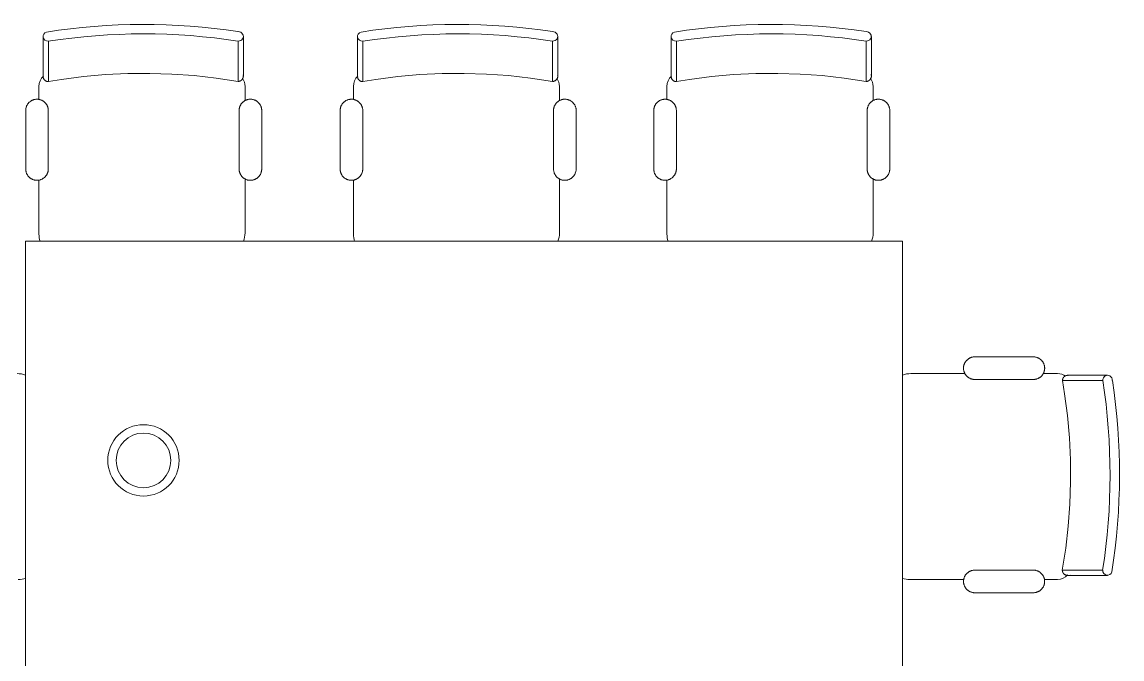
# Model space of a CAD drawing. Header units: inches. Extents: x 1 to 4637, y -664 to 702.
# Drawn here: x 1356.4 to 1461.8, y -369.6 to -308.6 of the extents above; entities that cross this region are included whole.
import ezdxf

# ---------------------------------------------------------------- set-up
doc = ezdxf.new("R2010")
doc.units = ezdxf.units.IN
doc.header["$MEASUREMENT"] = 0
doc.layers.add('A-ANNO-NOTE', color=131, linetype='Continuous', lineweight=20)
doc.layers.add('I-FURN', color=30, linetype='Continuous', lineweight=9)

# ---------------------------------------------------------------- blocks, each defined once
blk = doc.blocks.new('Conf Table - Rect - Seats 8 - 7 x 3-6 - 3D - Typical-1543630-New Construction - Tel_Data_Elec Plan')
at = {"layer": 'I-FURN'}
for p, q in [((-39.82, 40.18), (-39.82, 36.32)), ((-21.65, 36.33), (-21.65, 40.2)), ((-9.7, 40.18), (-9.7, 36.32)), ((8.47, 36.33), (8.47, 40.2)), ((20.34, 40.18), (20.34, 36.32)), ((38.51, 36.33), (38.51, 40.2)), ((-40.72, 35.86), (-40.72, 34.6)), ((-20.98, 34.49), (-20.98, 35.86)), ((-10.6, 35.86), (-10.6, 34.6)), ((9.14, 34.49), (9.14, 35.86)), ((19.44, 35.86), (19.44, 34.6)), ((39.19, 34.49), (39.19, 35.86)), ((-41.99, 33.54), (-41.99, 27.93)), ((-39.83, 27.93), (-39.83, 33.54)), ((-21.55, 33.54), (-21.55, 27.93)), ((-19.38, 27.93), (-19.38, 33.54)), ((-11.87, 33.54), (-11.87, 27.93)), ((-9.71, 27.93), (-9.71, 33.54)), ((8.57, 33.54), (8.57, 27.93)), ((10.74, 27.93), (10.74, 33.54)), ((18.17, 33.54), (18.17, 27.93)), ((20.34, 27.93), (20.34, 33.54)), ((38.62, 33.54), (38.62, 27.93)), ((40.79, 27.93), (40.79, 33.54)), ((-40.72, 26.87), (-40.72, 21.7)), ((-20.98, 21.81), (-20.98, 26.99)), ((-10.6, 26.87), (-10.6, 21.7)), ((9.14, 21.81), (9.14, 26.99)), ((19.44, 26.87), (19.44, 21.7)), ((39.19, 21.81), (39.19, 26.99)), ((42, 21), (-42, 21)), ((-42, 21), (-42, -21)), ((-42, -21), (-42, 21)), ((-42, 21), (42, 21)), ((42, -21), (42, 21)), ((42, 21), (42, -21)), ((54.54, 9.92), (48.93, 9.92)), ((47.99, 8.32), (42.81, 8.32)), ((48.93, 7.75), (54.54, 7.75)), ((56.86, 8.32), (55.49, 8.32)), ((61.19, 7.65), (57.33, 7.65)), ((54.54, -10.53), (48.93, -10.53)), ((57.32, -10.52), (61.18, -10.52)), ((42.7, -11.42), (47.87, -11.42)), ((55.6, -11.42), (56.86, -11.42)), ((48.93, -12.69), (54.54, -12.69))]:
    blk.add_line(p, q, dxfattribs=at)
at = {"layer": 'I-FURN', "flags": 128}
for points in [[(-40.33, 40.64), (-40.33, 40), (-40.33, 39.42), (-40.33, 38.9), (-40.33, 38.43), (-40.33, 38.02), (-40.33, 37.67), (-40.33, 37.38), (-40.33, 37.15), (-40.33, 36.98), (-40.33, 36.88), (-40.33, 36.83), (-40.33, 36.82)], [(-21.14, 36.84), (-21.14, 36.87), (-21.14, 36.96), (-21.14, 37.11), (-21.14, 37.32), (-21.14, 37.6), (-21.14, 37.93), (-21.14, 38.32), (-21.14, 38.77), (-21.14, 39.27), (-21.14, 39.83), (-21.14, 40.45), (-21.14, 40.65)], [(-10.21, 40.64), (-10.21, 40), (-10.21, 39.42), (-10.21, 38.9), (-10.21, 38.43), (-10.21, 38.02), (-10.21, 37.67), (-10.21, 37.38), (-10.21, 37.15), (-10.21, 36.98), (-10.21, 36.88), (-10.21, 36.83), (-10.21, 36.82)], [(8.98, 36.84), (8.98, 36.87), (8.98, 36.96), (8.98, 37.11), (8.98, 37.32), (8.98, 37.6), (8.98, 37.93), (8.98, 38.32), (8.98, 38.77), (8.98, 39.27), (8.98, 39.83), (8.98, 40.45), (8.98, 40.65)], [(19.84, 40.64), (19.84, 40), (19.84, 39.42), (19.84, 38.9), (19.84, 38.43), (19.84, 38.02), (19.84, 37.67), (19.84, 37.38), (19.84, 37.15), (19.84, 36.98), (19.84, 36.88), (19.84, 36.83), (19.84, 36.82)], [(39.02, 36.84), (39.02, 36.87), (39.02, 36.96), (39.02, 37.11), (39.02, 37.32), (39.02, 37.6), (39.02, 37.93), (39.02, 38.32), (39.02, 38.77), (39.02, 39.27), (39.02, 39.83), (39.02, 40.45), (39.02, 40.65)], [(-40.33, 36.82), (-40.33, 36.85), (-40.33, 36.94), (-40.33, 37.03)], [(-21.65, 36.33), (-23.75, 36.65), (-25.86, 36.89), (-27.98, 37.04), (-30.1, 37.1), (-32.22, 37.09), (-34.35, 36.98), (-36.46, 36.79), (-38.57, 36.52), (-39.82, 36.32)], [(-21.14, 37.04), (-21.14, 36.92), (-21.14, 36.85), (-21.14, 36.84)], [(-10.21, 36.82), (-10.21, 36.85), (-10.21, 36.94), (-10.21, 37.03)], [(8.47, 36.33), (6.37, 36.65), (4.26, 36.89), (2.14, 37.04), (0.02, 37.1), (-2.1, 37.09), (-4.22, 36.98), (-6.34, 36.79), (-8.45, 36.52), (-9.7, 36.32)], [(8.98, 37.04), (8.98, 36.92), (8.98, 36.85), (8.98, 36.84)], [(19.84, 36.82), (19.84, 36.85), (19.84, 36.94), (19.84, 37.03)], [(38.51, 36.33), (36.42, 36.65), (34.3, 36.89), (32.19, 37.04), (30.06, 37.1), (27.94, 37.09), (25.82, 36.98), (23.7, 36.79), (21.6, 36.52), (20.34, 36.32)], [(39.02, 37.04), (39.02, 36.92), (39.02, 36.85), (39.02, 36.84)], [(-39.82, 36.32), (-39.84, 36.32), (-39.86, 36.32), (-39.88, 36.32), (-39.9, 36.32), (-39.92, 36.33), (-39.94, 36.33), (-39.96, 36.34), (-39.98, 36.34), (-40, 36.35), (-40.02, 36.36), (-40.04, 36.36), (-40.06, 36.37), (-40.07, 36.38), (-40.09, 36.39), (-40.11, 36.4), (-40.12, 36.42), (-40.14, 36.43), (-40.16, 36.44), (-40.17, 36.46), (-40.19, 36.47), (-40.2, 36.48), (-40.21, 36.5), (-40.23, 36.52), (-40.24, 36.53), (-40.25, 36.55), (-40.26, 36.57), (-40.27, 36.58), (-40.28, 36.6), (-40.29, 36.62), (-40.29, 36.64), (-40.3, 36.66), (-40.31, 36.68), (-40.31, 36.7), (-40.32, 36.72), (-40.32, 36.74), (-40.32, 36.76), (-40.33, 36.78), (-40.33, 36.8), (-40.33, 36.82), (-40.33, 36.82)], [(-21.14, 36.84), (-21.14, 36.82), (-21.15, 36.8), (-21.15, 36.78), (-21.15, 36.76), (-21.15, 36.74), (-21.16, 36.72), (-21.16, 36.7), (-21.17, 36.68), (-21.18, 36.66), (-21.18, 36.64), (-21.19, 36.62), (-21.2, 36.61), (-21.21, 36.59), (-21.22, 36.57), (-21.23, 36.55), (-21.24, 36.54), (-21.26, 36.52), (-21.27, 36.51), (-21.28, 36.49), (-21.3, 36.48), (-21.31, 36.46), (-21.33, 36.45), (-21.34, 36.44), (-21.36, 36.43), (-21.38, 36.41), (-21.39, 36.4), (-21.41, 36.39), (-21.43, 36.38), (-21.45, 36.38), (-21.47, 36.37), (-21.49, 36.36), (-21.51, 36.35), (-21.53, 36.35), (-21.54, 36.34), (-21.56, 36.34), (-21.58, 36.34), (-21.6, 36.34), (-21.63, 36.33), (-21.65, 36.33), (-21.65, 36.33)], [(-9.7, 36.32), (-9.72, 36.32), (-9.74, 36.32), (-9.76, 36.32), (-9.78, 36.32), (-9.8, 36.33), (-9.82, 36.33), (-9.84, 36.34), (-9.86, 36.34), (-9.88, 36.35), (-9.9, 36.36), (-9.92, 36.36), (-9.93, 36.37), (-9.95, 36.38), (-9.97, 36.39), (-9.99, 36.4), (-10, 36.42), (-10.02, 36.43), (-10.03, 36.44), (-10.05, 36.46), (-10.06, 36.47), (-10.08, 36.48), (-10.09, 36.5), (-10.1, 36.52), (-10.12, 36.53), (-10.13, 36.55), (-10.14, 36.57), (-10.15, 36.58), (-10.16, 36.6), (-10.16, 36.62), (-10.17, 36.64), (-10.18, 36.66), (-10.19, 36.68), (-10.19, 36.7), (-10.2, 36.72), (-10.2, 36.74), (-10.2, 36.76), (-10.2, 36.78), (-10.21, 36.8), (-10.21, 36.82), (-10.21, 36.82)], [(8.98, 36.84), (8.98, 36.82), (8.98, 36.8), (8.97, 36.78), (8.97, 36.76), (8.97, 36.74), (8.96, 36.72), (8.96, 36.7), (8.95, 36.68), (8.95, 36.66), (8.94, 36.64), (8.93, 36.62), (8.92, 36.61), (8.91, 36.59), (8.9, 36.57), (8.89, 36.55), (8.88, 36.54), (8.87, 36.52), (8.85, 36.51), (8.84, 36.49), (8.82, 36.48), (8.81, 36.46), (8.79, 36.45), (8.78, 36.44), (8.76, 36.43), (8.75, 36.41), (8.73, 36.4), (8.71, 36.39), (8.69, 36.38), (8.67, 36.38), (8.65, 36.37), (8.64, 36.36), (8.62, 36.35), (8.6, 36.35), (8.58, 36.34), (8.56, 36.34), (8.54, 36.34), (8.52, 36.34), (8.5, 36.33), (8.48, 36.33), (8.47, 36.33)], [(20.34, 36.32), (20.32, 36.32), (20.3, 36.32), (20.28, 36.32), (20.26, 36.32), (20.24, 36.33), (20.22, 36.33), (20.2, 36.34), (20.18, 36.34), (20.17, 36.35), (20.15, 36.36), (20.13, 36.36), (20.11, 36.37), (20.09, 36.38), (20.07, 36.39), (20.06, 36.4), (20.04, 36.42), (20.03, 36.43), (20.01, 36.44), (19.99, 36.46), (19.98, 36.47), (19.97, 36.48), (19.95, 36.5), (19.94, 36.52), (19.93, 36.53), (19.92, 36.55), (19.91, 36.57), (19.9, 36.58), (19.89, 36.6), (19.88, 36.62), (19.87, 36.64), (19.86, 36.66), (19.86, 36.68), (19.85, 36.7), (19.85, 36.72), (19.84, 36.74), (19.84, 36.76), (19.84, 36.78), (19.84, 36.8), (19.84, 36.82), (19.84, 36.82)], [(39.02, 36.84), (39.02, 36.82), (39.02, 36.8), (39.02, 36.78), (39.02, 36.76), (39.01, 36.74), (39.01, 36.72), (39, 36.7), (39, 36.68), (38.99, 36.66), (38.98, 36.64), (38.97, 36.62), (38.96, 36.61), (38.95, 36.59), (38.94, 36.57), (38.93, 36.55), (38.92, 36.54), (38.91, 36.52), (38.9, 36.51), (38.88, 36.49), (38.87, 36.48), (38.85, 36.46), (38.84, 36.45), (38.82, 36.44), (38.81, 36.43), (38.79, 36.41), (38.77, 36.4), (38.75, 36.39), (38.74, 36.38), (38.72, 36.38), (38.7, 36.37), (38.68, 36.36), (38.66, 36.35), (38.64, 36.35), (38.62, 36.34), (38.6, 36.34), (38.58, 36.34), (38.56, 36.34), (38.54, 36.33), (38.52, 36.33), (38.51, 36.33)], [(-39.83, 33.54), (-39.83, 33.59), (-39.83, 33.63), (-39.84, 33.67), (-39.84, 33.72), (-39.85, 33.76), (-39.86, 33.8), (-39.87, 33.84), (-39.88, 33.88), (-39.9, 33.92), (-39.91, 33.96), (-39.93, 34), (-39.95, 34.04), (-39.97, 34.08), (-39.99, 34.12), (-40.02, 34.15), (-40.04, 34.19), (-40.07, 34.22), (-40.1, 34.26), (-40.13, 34.29), (-40.16, 34.32), (-40.19, 34.35), (-40.22, 34.38), (-40.25, 34.4), (-40.29, 34.43), (-40.32, 34.45), (-40.36, 34.48), (-40.4, 34.5), (-40.44, 34.52), (-40.48, 34.54), (-40.52, 34.55), (-40.56, 34.57), (-40.6, 34.58), (-40.64, 34.59), (-40.68, 34.6), (-40.73, 34.61), (-40.77, 34.62), (-40.81, 34.62), (-40.85, 34.62), (-40.9, 34.63), (-40.94, 34.62), (-40.98, 34.62), (-41.03, 34.62), (-41.07, 34.61), (-41.11, 34.61), (-41.16, 34.6), (-41.2, 34.59), (-41.24, 34.57), (-41.28, 34.56), (-41.32, 34.54), (-41.36, 34.53), (-41.4, 34.51), (-41.44, 34.49), (-41.47, 34.47), (-41.51, 34.44), (-41.55, 34.42), (-41.58, 34.39), (-41.61, 34.36), (-41.65, 34.34), (-41.68, 34.31), (-41.71, 34.27), (-41.74, 34.24), (-41.76, 34.21), (-41.79, 34.17), (-41.81, 34.14), (-41.84, 34.1), (-41.86, 34.06), (-41.88, 34.03), (-41.9, 33.99), (-41.91, 33.95), (-41.93, 33.91), (-41.94, 33.86), (-41.95, 33.82), (-41.97, 33.78), (-41.97, 33.74), (-41.98, 33.7), (-41.99, 33.65), (-41.99, 33.61), (-41.99, 33.57), (-41.99, 33.54)], [(-19.38, 33.54), (-19.38, 33.59), (-19.38, 33.63), (-19.39, 33.67), (-19.39, 33.72), (-19.4, 33.76), (-19.41, 33.8), (-19.42, 33.84), (-19.43, 33.88), (-19.45, 33.93), (-19.47, 33.97), (-19.48, 34), (-19.5, 34.04), (-19.52, 34.08), (-19.55, 34.12), (-19.57, 34.16), (-19.59, 34.19), (-19.62, 34.22), (-19.65, 34.26), (-19.68, 34.29), (-19.71, 34.32), (-19.74, 34.35), (-19.77, 34.38), (-19.81, 34.41), (-19.84, 34.43), (-19.88, 34.46), (-19.92, 34.48), (-19.95, 34.5), (-19.99, 34.52), (-20.03, 34.54), (-20.07, 34.55), (-20.11, 34.57), (-20.15, 34.58), (-20.19, 34.59), (-20.24, 34.6), (-20.28, 34.61), (-20.32, 34.62), (-20.37, 34.62), (-20.41, 34.63), (-20.45, 34.63), (-20.5, 34.63), (-20.54, 34.62), (-20.58, 34.62), (-20.63, 34.62), (-20.67, 34.61), (-20.71, 34.6), (-20.75, 34.59), (-20.79, 34.58), (-20.83, 34.56), (-20.88, 34.55), (-20.92, 34.53), (-20.95, 34.51), (-20.99, 34.49), (-21.03, 34.47), (-21.07, 34.44), (-21.1, 34.42), (-21.14, 34.39), (-21.17, 34.37), (-21.2, 34.34), (-21.23, 34.31), (-21.26, 34.28), (-21.29, 34.24), (-21.32, 34.21), (-21.35, 34.17), (-21.37, 34.14), (-21.39, 34.1), (-21.41, 34.06), (-21.43, 34.03), (-21.45, 33.99), (-21.47, 33.95), (-21.49, 33.91), (-21.5, 33.87), (-21.51, 33.82), (-21.52, 33.78), (-21.53, 33.74), (-21.54, 33.7), (-21.54, 33.65), (-21.55, 33.61), (-21.55, 33.57), (-21.55, 33.54)], [(-9.71, 33.54), (-9.71, 33.59), (-9.71, 33.63), (-9.71, 33.67), (-9.72, 33.72), (-9.73, 33.76), (-9.74, 33.8), (-9.75, 33.84), (-9.76, 33.88), (-9.77, 33.92), (-9.79, 33.96), (-9.81, 34), (-9.83, 34.04), (-9.85, 34.08), (-9.87, 34.12), (-9.89, 34.15), (-9.92, 34.19), (-9.95, 34.22), (-9.97, 34.26), (-10, 34.29), (-10.03, 34.32), (-10.07, 34.35), (-10.1, 34.38), (-10.13, 34.4), (-10.17, 34.43), (-10.2, 34.45), (-10.24, 34.48), (-10.28, 34.5), (-10.32, 34.52), (-10.36, 34.54), (-10.4, 34.55), (-10.44, 34.57), (-10.48, 34.58), (-10.52, 34.59), (-10.56, 34.6), (-10.6, 34.61), (-10.65, 34.62), (-10.69, 34.62), (-10.73, 34.62), (-10.78, 34.63), (-10.82, 34.62), (-10.86, 34.62), (-10.91, 34.62), (-10.95, 34.61), (-10.99, 34.61), (-11.03, 34.6), (-11.08, 34.59), (-11.12, 34.57), (-11.16, 34.56), (-11.2, 34.54), (-11.24, 34.53), (-11.28, 34.51), (-11.31, 34.49), (-11.35, 34.47), (-11.39, 34.44), (-11.42, 34.42), (-11.46, 34.39), (-11.49, 34.36), (-11.52, 34.34), (-11.56, 34.31), (-11.59, 34.27), (-11.61, 34.24), (-11.64, 34.21), (-11.67, 34.17), (-11.69, 34.14), (-11.71, 34.1), (-11.74, 34.06), (-11.76, 34.03), (-11.77, 33.99), (-11.79, 33.95), (-11.81, 33.91), (-11.82, 33.86), (-11.83, 33.82), (-11.84, 33.78), (-11.85, 33.74), (-11.86, 33.7), (-11.86, 33.65), (-11.87, 33.61), (-11.87, 33.57), (-11.87, 33.54)], [(10.74, 33.54), (10.74, 33.59), (10.74, 33.63), (10.73, 33.67), (10.73, 33.72), (10.72, 33.76), (10.71, 33.8), (10.7, 33.84), (10.69, 33.88), (10.67, 33.93), (10.66, 33.97), (10.64, 34), (10.62, 34.04), (10.6, 34.08), (10.58, 34.12), (10.55, 34.16), (10.53, 34.19), (10.5, 34.22), (10.47, 34.26), (10.44, 34.29), (10.41, 34.32), (10.38, 34.35), (10.35, 34.38), (10.31, 34.41), (10.28, 34.43), (10.24, 34.46), (10.21, 34.48), (10.17, 34.5), (10.13, 34.52), (10.09, 34.54), (10.05, 34.55), (10.01, 34.57), (9.97, 34.58), (9.93, 34.59), (9.88, 34.6), (9.84, 34.61), (9.8, 34.62), (9.76, 34.62), (9.71, 34.63), (9.67, 34.63), (9.63, 34.63), (9.58, 34.62), (9.54, 34.62), (9.5, 34.62), (9.45, 34.61), (9.41, 34.6), (9.37, 34.59), (9.33, 34.58), (9.29, 34.56), (9.25, 34.55), (9.21, 34.53), (9.17, 34.51), (9.13, 34.49), (9.09, 34.47), (9.06, 34.44), (9.02, 34.42), (8.99, 34.39), (8.95, 34.37), (8.92, 34.34), (8.89, 34.31), (8.86, 34.28), (8.83, 34.24), (8.8, 34.21), (8.78, 34.17), (8.75, 34.14), (8.73, 34.1), (8.71, 34.06), (8.69, 34.03), (8.67, 33.99), (8.65, 33.95), (8.64, 33.91), (8.62, 33.87), (8.61, 33.82), (8.6, 33.78), (8.59, 33.74), (8.58, 33.7), (8.58, 33.65), (8.58, 33.61), (8.57, 33.57), (8.57, 33.54)], [(20.34, 33.54), (20.34, 33.59), (20.33, 33.63), (20.33, 33.67), (20.32, 33.72), (20.32, 33.76), (20.31, 33.8), (20.3, 33.84), (20.28, 33.88), (20.27, 33.92), (20.25, 33.96), (20.24, 34), (20.22, 34.04), (20.2, 34.08), (20.17, 34.12), (20.15, 34.15), (20.12, 34.19), (20.1, 34.22), (20.07, 34.26), (20.04, 34.29), (20.01, 34.32), (19.98, 34.35), (19.95, 34.38), (19.91, 34.4), (19.88, 34.43), (19.84, 34.45), (19.8, 34.48), (19.77, 34.5), (19.73, 34.52), (19.69, 34.54), (19.65, 34.55), (19.61, 34.57), (19.57, 34.58), (19.52, 34.59), (19.48, 34.6), (19.44, 34.61), (19.4, 34.62), (19.35, 34.62), (19.31, 34.62), (19.27, 34.63), (19.22, 34.62), (19.18, 34.62), (19.14, 34.62), (19.1, 34.61), (19.05, 34.61), (19.01, 34.6), (18.97, 34.59), (18.93, 34.57), (18.89, 34.56), (18.85, 34.54), (18.81, 34.53), (18.77, 34.51), (18.73, 34.49), (18.69, 34.47), (18.65, 34.44), (18.62, 34.42), (18.58, 34.39), (18.55, 34.36), (18.52, 34.34), (18.49, 34.31), (18.46, 34.27), (18.43, 34.24), (18.4, 34.21), (18.38, 34.17), (18.35, 34.14), (18.33, 34.1), (18.31, 34.06), (18.29, 34.03), (18.27, 33.99), (18.25, 33.95), (18.24, 33.91), (18.22, 33.86), (18.21, 33.82), (18.2, 33.78), (18.19, 33.74), (18.18, 33.7), (18.18, 33.65), (18.18, 33.61), (18.17, 33.57), (18.17, 33.54)], [(40.79, 33.54), (40.78, 33.59), (40.78, 33.63), (40.78, 33.67), (40.77, 33.72), (40.76, 33.76), (40.75, 33.8), (40.74, 33.84), (40.73, 33.88), (40.72, 33.93), (40.7, 33.97), (40.68, 34), (40.66, 34.04), (40.64, 34.08), (40.62, 34.12), (40.6, 34.16), (40.57, 34.19), (40.54, 34.22), (40.52, 34.26), (40.49, 34.29), (40.46, 34.32), (40.43, 34.35), (40.39, 34.38), (40.36, 34.41), (40.32, 34.43), (40.29, 34.46), (40.25, 34.48), (40.21, 34.5), (40.17, 34.52), (40.13, 34.54), (40.09, 34.55), (40.05, 34.57), (40.01, 34.58), (39.97, 34.59), (39.93, 34.6), (39.89, 34.61), (39.84, 34.62), (39.8, 34.62), (39.76, 34.63), (39.71, 34.63), (39.67, 34.63), (39.63, 34.62), (39.58, 34.62), (39.54, 34.62), (39.5, 34.61), (39.46, 34.6), (39.41, 34.59), (39.37, 34.58), (39.33, 34.56), (39.29, 34.55), (39.25, 34.53), (39.21, 34.51), (39.17, 34.49), (39.14, 34.47), (39.1, 34.44), (39.06, 34.42), (39.03, 34.39), (39, 34.37), (38.96, 34.34), (38.93, 34.31), (38.9, 34.28), (38.87, 34.24), (38.85, 34.21), (38.82, 34.17), (38.8, 34.14), (38.77, 34.1), (38.75, 34.06), (38.73, 34.03), (38.71, 33.99), (38.7, 33.95), (38.68, 33.91), (38.67, 33.87), (38.65, 33.82), (38.64, 33.78), (38.64, 33.74), (38.63, 33.7), (38.62, 33.65), (38.62, 33.61), (38.62, 33.57), (38.62, 33.54)], [(-41.99, 27.93), (-41.99, 27.89), (-41.99, 27.85), (-41.98, 27.81), (-41.98, 27.76), (-41.97, 27.72), (-41.96, 27.68), (-41.95, 27.64), (-41.94, 27.59), (-41.92, 27.55), (-41.91, 27.51), (-41.89, 27.47), (-41.87, 27.44), (-41.85, 27.4), (-41.83, 27.36), (-41.8, 27.32), (-41.78, 27.29), (-41.75, 27.25), (-41.72, 27.22), (-41.69, 27.19), (-41.66, 27.16), (-41.63, 27.13), (-41.6, 27.1), (-41.56, 27.07), (-41.53, 27.05), (-41.49, 27.02), (-41.46, 27), (-41.42, 26.98), (-41.38, 26.96), (-41.34, 26.94), (-41.3, 26.93), (-41.26, 26.91), (-41.22, 26.9), (-41.18, 26.89), (-41.14, 26.88), (-41.09, 26.87), (-41.05, 26.86), (-41.01, 26.86), (-40.96, 26.85), (-40.92, 26.85), (-40.88, 26.85), (-40.83, 26.86), (-40.79, 26.86), (-40.75, 26.86), (-40.71, 26.87), (-40.66, 26.88), (-40.62, 26.89), (-40.58, 26.9), (-40.54, 26.92), (-40.5, 26.93), (-40.46, 26.95), (-40.42, 26.97), (-40.38, 26.99), (-40.34, 27.01), (-40.31, 27.04), (-40.27, 27.06), (-40.24, 27.09), (-40.2, 27.11), (-40.17, 27.14), (-40.14, 27.17), (-40.11, 27.2), (-40.08, 27.24), (-40.06, 27.27), (-40.03, 27.3), (-40.01, 27.34), (-39.98, 27.38), (-39.96, 27.41), (-39.94, 27.45), (-39.92, 27.49), (-39.91, 27.53), (-39.89, 27.57), (-39.88, 27.61), (-39.86, 27.65), (-39.85, 27.7), (-39.85, 27.74), (-39.84, 27.78), (-39.83, 27.83), (-39.83, 27.87), (-39.83, 27.91), (-39.83, 27.93)], [(-21.55, 27.93), (-21.55, 27.89), (-21.54, 27.85), (-21.54, 27.81), (-21.53, 27.76), (-21.53, 27.72), (-21.52, 27.68), (-21.51, 27.64), (-21.49, 27.59), (-21.48, 27.55), (-21.46, 27.51), (-21.44, 27.47), (-21.43, 27.43), (-21.4, 27.4), (-21.38, 27.36), (-21.36, 27.32), (-21.33, 27.29), (-21.31, 27.25), (-21.28, 27.22), (-21.25, 27.19), (-21.22, 27.16), (-21.19, 27.13), (-21.15, 27.1), (-21.12, 27.07), (-21.09, 27.05), (-21.05, 27.02), (-21.01, 27), (-20.97, 26.98), (-20.94, 26.96), (-20.9, 26.94), (-20.86, 26.92), (-20.82, 26.91), (-20.77, 26.9), (-20.73, 26.88), (-20.69, 26.87), (-20.65, 26.87), (-20.61, 26.86), (-20.56, 26.86), (-20.52, 26.85), (-20.48, 26.85), (-20.43, 26.85), (-20.39, 26.85), (-20.35, 26.86), (-20.3, 26.86), (-20.26, 26.87), (-20.22, 26.88), (-20.18, 26.89), (-20.13, 26.9), (-20.09, 26.92), (-20.05, 26.93), (-20.01, 26.95), (-19.97, 26.97), (-19.94, 26.99), (-19.9, 27.01), (-19.86, 27.03), (-19.83, 27.06), (-19.79, 27.08), (-19.76, 27.11), (-19.73, 27.14), (-19.69, 27.17), (-19.66, 27.2), (-19.64, 27.24), (-19.61, 27.27), (-19.58, 27.3), (-19.56, 27.34), (-19.53, 27.38), (-19.51, 27.41), (-19.49, 27.45), (-19.47, 27.49), (-19.46, 27.53), (-19.44, 27.57), (-19.43, 27.61), (-19.42, 27.65), (-19.41, 27.7), (-19.4, 27.74), (-19.39, 27.78), (-19.39, 27.82), (-19.38, 27.87), (-19.38, 27.91), (-19.38, 27.93)], [(-11.87, 27.93), (-11.87, 27.89), (-11.87, 27.85), (-11.86, 27.81), (-11.86, 27.76), (-11.85, 27.72), (-11.84, 27.68), (-11.83, 27.64), (-11.81, 27.59), (-11.8, 27.55), (-11.78, 27.51), (-11.77, 27.47), (-11.75, 27.44), (-11.73, 27.4), (-11.7, 27.36), (-11.68, 27.32), (-11.66, 27.29), (-11.63, 27.25), (-11.6, 27.22), (-11.57, 27.19), (-11.54, 27.16), (-11.51, 27.13), (-11.48, 27.1), (-11.44, 27.07), (-11.41, 27.05), (-11.37, 27.02), (-11.34, 27), (-11.3, 26.98), (-11.26, 26.96), (-11.22, 26.94), (-11.18, 26.93), (-11.14, 26.91), (-11.1, 26.9), (-11.06, 26.89), (-11.01, 26.88), (-10.97, 26.87), (-10.93, 26.86), (-10.89, 26.86), (-10.84, 26.85), (-10.8, 26.85), (-10.76, 26.85), (-10.71, 26.86), (-10.67, 26.86), (-10.63, 26.86), (-10.58, 26.87), (-10.54, 26.88), (-10.5, 26.89), (-10.46, 26.9), (-10.42, 26.92), (-10.38, 26.93), (-10.34, 26.95), (-10.3, 26.97), (-10.26, 26.99), (-10.22, 27.01), (-10.19, 27.04), (-10.15, 27.06), (-10.12, 27.09), (-10.08, 27.11), (-10.05, 27.14), (-10.02, 27.17), (-9.99, 27.2), (-9.96, 27.24), (-9.93, 27.27), (-9.91, 27.3), (-9.88, 27.34), (-9.86, 27.38), (-9.84, 27.41), (-9.82, 27.45), (-9.8, 27.49), (-9.78, 27.53), (-9.77, 27.57), (-9.75, 27.61), (-9.74, 27.65), (-9.73, 27.7), (-9.72, 27.74), (-9.72, 27.78), (-9.71, 27.83), (-9.71, 27.87), (-9.71, 27.91), (-9.71, 27.93)], [(8.57, 27.93), (8.57, 27.89), (8.58, 27.85), (8.58, 27.81), (8.59, 27.76), (8.6, 27.72), (8.61, 27.68), (8.62, 27.64), (8.63, 27.59), (8.64, 27.55), (8.66, 27.51), (8.68, 27.47), (8.7, 27.43), (8.72, 27.4), (8.74, 27.36), (8.76, 27.32), (8.79, 27.29), (8.82, 27.25), (8.84, 27.22), (8.87, 27.19), (8.9, 27.16), (8.93, 27.13), (8.97, 27.1), (9, 27.07), (9.04, 27.05), (9.07, 27.02), (9.11, 27), (9.15, 26.98), (9.19, 26.96), (9.23, 26.94), (9.27, 26.92), (9.31, 26.91), (9.35, 26.9), (9.39, 26.88), (9.43, 26.87), (9.47, 26.87), (9.52, 26.86), (9.56, 26.86), (9.6, 26.85), (9.65, 26.85), (9.69, 26.85), (9.73, 26.85), (9.78, 26.86), (9.82, 26.86), (9.86, 26.87), (9.9, 26.88), (9.95, 26.89), (9.99, 26.9), (10.03, 26.92), (10.07, 26.93), (10.11, 26.95), (10.15, 26.97), (10.19, 26.99), (10.22, 27.01), (10.26, 27.03), (10.3, 27.06), (10.33, 27.08), (10.36, 27.11), (10.4, 27.14), (10.43, 27.17), (10.46, 27.2), (10.49, 27.24), (10.51, 27.27), (10.54, 27.3), (10.56, 27.34), (10.59, 27.38), (10.61, 27.41), (10.63, 27.45), (10.65, 27.49), (10.66, 27.53), (10.68, 27.57), (10.69, 27.61), (10.71, 27.65), (10.72, 27.7), (10.72, 27.74), (10.73, 27.78), (10.74, 27.82), (10.74, 27.87), (10.74, 27.91), (10.74, 27.93)], [(18.17, 27.93), (18.17, 27.89), (18.18, 27.85), (18.18, 27.81), (18.19, 27.76), (18.2, 27.72), (18.21, 27.68), (18.22, 27.64), (18.23, 27.59), (18.24, 27.55), (18.26, 27.51), (18.28, 27.47), (18.3, 27.44), (18.32, 27.4), (18.34, 27.36), (18.36, 27.32), (18.39, 27.29), (18.41, 27.25), (18.44, 27.22), (18.47, 27.19), (18.5, 27.16), (18.53, 27.13), (18.57, 27.1), (18.6, 27.07), (18.64, 27.05), (18.67, 27.02), (18.71, 27), (18.75, 26.98), (18.78, 26.96), (18.82, 26.94), (18.86, 26.93), (18.9, 26.91), (18.95, 26.9), (18.99, 26.89), (19.03, 26.88), (19.07, 26.87), (19.11, 26.86), (19.16, 26.86), (19.2, 26.85), (19.24, 26.85), (19.29, 26.85), (19.33, 26.86), (19.37, 26.86), (19.42, 26.86), (19.46, 26.87), (19.5, 26.88), (19.54, 26.89), (19.59, 26.9), (19.63, 26.92), (19.67, 26.93), (19.71, 26.95), (19.75, 26.97), (19.78, 26.99), (19.82, 27.01), (19.86, 27.04), (19.89, 27.06), (19.93, 27.09), (19.96, 27.11), (19.99, 27.14), (20.02, 27.17), (20.05, 27.2), (20.08, 27.24), (20.11, 27.27), (20.14, 27.3), (20.16, 27.34), (20.18, 27.38), (20.2, 27.41), (20.22, 27.45), (20.24, 27.49), (20.26, 27.53), (20.28, 27.57), (20.29, 27.61), (20.3, 27.65), (20.31, 27.7), (20.32, 27.74), (20.33, 27.78), (20.33, 27.83), (20.34, 27.87), (20.34, 27.91), (20.34, 27.93)], [(38.62, 27.93), (38.62, 27.89), (38.62, 27.85), (38.63, 27.81), (38.63, 27.76), (38.64, 27.72), (38.65, 27.68), (38.66, 27.64), (38.67, 27.59), (38.69, 27.55), (38.7, 27.51), (38.72, 27.47), (38.74, 27.43), (38.76, 27.4), (38.78, 27.36), (38.81, 27.32), (38.83, 27.29), (38.86, 27.25), (38.89, 27.22), (38.92, 27.19), (38.95, 27.16), (38.98, 27.13), (39.01, 27.1), (39.04, 27.07), (39.08, 27.05), (39.12, 27.02), (39.15, 27), (39.19, 26.98), (39.23, 26.96), (39.27, 26.94), (39.31, 26.92), (39.35, 26.91), (39.39, 26.9), (39.43, 26.88), (39.47, 26.87), (39.52, 26.87), (39.56, 26.86), (39.6, 26.86), (39.65, 26.85), (39.69, 26.85), (39.73, 26.85), (39.78, 26.85), (39.82, 26.86), (39.86, 26.86), (39.91, 26.87), (39.95, 26.88), (39.99, 26.89), (40.03, 26.9), (40.07, 26.92), (40.11, 26.93), (40.15, 26.95), (40.19, 26.97), (40.23, 26.99), (40.27, 27.01), (40.3, 27.03), (40.34, 27.06), (40.37, 27.08), (40.41, 27.11), (40.44, 27.14), (40.47, 27.17), (40.5, 27.2), (40.53, 27.24), (40.56, 27.27), (40.58, 27.3), (40.61, 27.34), (40.63, 27.38), (40.65, 27.41), (40.67, 27.45), (40.69, 27.49), (40.71, 27.53), (40.72, 27.57), (40.74, 27.61), (40.75, 27.65), (40.76, 27.7), (40.77, 27.74), (40.77, 27.78), (40.78, 27.82), (40.78, 27.87), (40.79, 27.91), (40.79, 27.93)], [(48.93, 9.92), (48.89, 9.92), (48.85, 9.92), (48.8, 9.91), (48.76, 9.91), (48.72, 9.9), (48.68, 9.89), (48.63, 9.88), (48.59, 9.87), (48.55, 9.85), (48.51, 9.83), (48.47, 9.82), (48.43, 9.8), (48.39, 9.78), (48.36, 9.75), (48.32, 9.73), (48.29, 9.71), (48.25, 9.68), (48.22, 9.65), (48.19, 9.62), (48.16, 9.59), (48.13, 9.56), (48.1, 9.53), (48.07, 9.49), (48.05, 9.46), (48.02, 9.42), (48, 9.39), (47.98, 9.35), (47.96, 9.31), (47.94, 9.27), (47.92, 9.23), (47.91, 9.19), (47.89, 9.15), (47.88, 9.11), (47.87, 9.06), (47.86, 9.02), (47.86, 8.98), (47.85, 8.93), (47.85, 8.89), (47.85, 8.85), (47.85, 8.8), (47.85, 8.76), (47.86, 8.72), (47.86, 8.68), (47.87, 8.63), (47.88, 8.59), (47.89, 8.55), (47.9, 8.51), (47.91, 8.47), (47.93, 8.43), (47.95, 8.39), (47.97, 8.35), (47.99, 8.31), (48.01, 8.27), (48.03, 8.23), (48.06, 8.2), (48.08, 8.16), (48.11, 8.13), (48.14, 8.1), (48.17, 8.07), (48.2, 8.04), (48.23, 8.01), (48.27, 7.98), (48.3, 7.96), (48.34, 7.93), (48.37, 7.91), (48.41, 7.89), (48.45, 7.87), (48.49, 7.85), (48.53, 7.83), (48.57, 7.81), (48.61, 7.8), (48.65, 7.79), (48.7, 7.78), (48.74, 7.77), (48.78, 7.76), (48.82, 7.76), (48.87, 7.75), (48.91, 7.75), (48.93, 7.75)], [(54.54, 7.75), (54.58, 7.75), (54.63, 7.76), (54.67, 7.76), (54.71, 7.77), (54.76, 7.77), (54.8, 7.78), (54.84, 7.79), (54.88, 7.81), (54.92, 7.82), (54.96, 7.84), (55, 7.86), (55.04, 7.87), (55.08, 7.9), (55.12, 7.92), (55.15, 7.94), (55.19, 7.97), (55.22, 7.99), (55.26, 8.02), (55.29, 8.05), (55.32, 8.08), (55.35, 8.11), (55.38, 8.15), (55.4, 8.18), (55.43, 8.21), (55.45, 8.25), (55.48, 8.29), (55.5, 8.33), (55.52, 8.36), (55.54, 8.4), (55.55, 8.44), (55.57, 8.48), (55.58, 8.53), (55.59, 8.57), (55.6, 8.61), (55.61, 8.65), (55.62, 8.7), (55.62, 8.74), (55.62, 8.78), (55.63, 8.82), (55.63, 8.87), (55.62, 8.91), (55.62, 8.95), (55.61, 9), (55.61, 9.04), (55.6, 9.08), (55.59, 9.12), (55.57, 9.17), (55.56, 9.21), (55.54, 9.25), (55.53, 9.29), (55.51, 9.33), (55.49, 9.36), (55.47, 9.4), (55.44, 9.44), (55.42, 9.47), (55.39, 9.51), (55.36, 9.54), (55.34, 9.57), (55.31, 9.61), (55.27, 9.64), (55.24, 9.66), (55.21, 9.69), (55.17, 9.72), (55.14, 9.74), (55.1, 9.77), (55.06, 9.79), (55.02, 9.81), (54.99, 9.83), (54.95, 9.84), (54.9, 9.86), (54.86, 9.87), (54.82, 9.88), (54.78, 9.89), (54.74, 9.9), (54.69, 9.91), (54.65, 9.91), (54.61, 9.92), (54.56, 9.92), (54.54, 9.92)], [(57.31, -10.52), (57.64, -8.42), (57.88, -6.31), (58.03, -4.19), (58.1, -2.07), (58.09, 0.05), (57.99, 2.17), (57.8, 4.29), (57.53, 6.39), (57.33, 7.65)], [(57.33, 7.65), (57.33, 7.67), (57.33, 7.69), (57.34, 7.71), (57.34, 7.73), (57.34, 7.75), (57.35, 7.77), (57.35, 7.79), (57.36, 7.81), (57.36, 7.83), (57.37, 7.85), (57.38, 7.87), (57.39, 7.88), (57.4, 7.9), (57.41, 7.92), (57.42, 7.94), (57.43, 7.95), (57.44, 7.97), (57.46, 7.98), (57.47, 8), (57.49, 8.01), (57.5, 8.03), (57.52, 8.04), (57.53, 8.05), (57.55, 8.06), (57.56, 8.08), (57.58, 8.09), (57.6, 8.1), (57.62, 8.11), (57.64, 8.11), (57.66, 8.12), (57.67, 8.13), (57.69, 8.14), (57.71, 8.14), (57.73, 8.15), (57.75, 8.15), (57.77, 8.15), (57.79, 8.15), (57.81, 8.16), (57.83, 8.16), (57.84, 8.16)], [(61.65, 8.16), (61.02, 8.16), (60.44, 8.16), (59.91, 8.16), (59.45, 8.16), (59.04, 8.16), (58.69, 8.16), (58.4, 8.16), (58.17, 8.16), (58, 8.16), (57.89, 8.16), (57.84, 8.16), (57.84, 8.16)], [(57.84, 8.16), (57.87, 8.16), (57.96, 8.16), (58.04, 8.16)], [(48.93, -10.53), (48.89, -10.53), (48.85, -10.53), (48.8, -10.53), (48.76, -10.54), (48.72, -10.55), (48.68, -10.56), (48.63, -10.57), (48.59, -10.58), (48.55, -10.6), (48.51, -10.61), (48.47, -10.63), (48.43, -10.65), (48.4, -10.67), (48.36, -10.69), (48.32, -10.72), (48.29, -10.74), (48.25, -10.77), (48.22, -10.8), (48.19, -10.82), (48.16, -10.86), (48.13, -10.89), (48.1, -10.92), (48.07, -10.95), (48.05, -10.99), (48.02, -11.02), (48, -11.06), (47.98, -11.1), (47.96, -11.14), (47.94, -11.18), (47.92, -11.22), (47.91, -11.26), (47.9, -11.3), (47.89, -11.34), (47.88, -11.38), (47.87, -11.43), (47.86, -11.47), (47.86, -11.51), (47.85, -11.55), (47.85, -11.6), (47.85, -11.64), (47.85, -11.68), (47.86, -11.73), (47.86, -11.77), (47.87, -11.81), (47.88, -11.85), (47.89, -11.9), (47.9, -11.94), (47.92, -11.98), (47.93, -12.02), (47.95, -12.06), (47.97, -12.1), (47.99, -12.14), (48.01, -12.17), (48.03, -12.21), (48.06, -12.25), (48.08, -12.28), (48.11, -12.31), (48.14, -12.35), (48.17, -12.38), (48.2, -12.41), (48.23, -12.44), (48.27, -12.46), (48.3, -12.49), (48.34, -12.51), (48.38, -12.54), (48.41, -12.56), (48.45, -12.58), (48.49, -12.6), (48.53, -12.61), (48.57, -12.63), (48.61, -12.64), (48.65, -12.65), (48.7, -12.66), (48.74, -12.67), (48.78, -12.68), (48.82, -12.69), (48.87, -12.69), (48.91, -12.69), (48.93, -12.69)], [(54.54, -12.69), (54.58, -12.69), (54.63, -12.69), (54.67, -12.68), (54.71, -12.68), (54.76, -12.67), (54.8, -12.66), (54.84, -12.65), (54.88, -12.64), (54.92, -12.62), (54.96, -12.61), (55, -12.59), (55.04, -12.57), (55.08, -12.55), (55.12, -12.53), (55.15, -12.5), (55.19, -12.48), (55.22, -12.45), (55.26, -12.42), (55.29, -12.39), (55.32, -12.36), (55.35, -12.33), (55.38, -12.3), (55.4, -12.26), (55.43, -12.23), (55.45, -12.19), (55.47, -12.16), (55.5, -12.12), (55.52, -12.08), (55.53, -12.04), (55.55, -12), (55.57, -11.96), (55.58, -11.92), (55.59, -11.88), (55.6, -11.84), (55.61, -11.79), (55.61, -11.75), (55.62, -11.71), (55.62, -11.66), (55.62, -11.62), (55.62, -11.58), (55.62, -11.53), (55.62, -11.49), (55.61, -11.45), (55.6, -11.41), (55.6, -11.36), (55.58, -11.32), (55.57, -11.28), (55.56, -11.24), (55.54, -11.2), (55.53, -11.16), (55.51, -11.12), (55.49, -11.08), (55.46, -11.04), (55.44, -11.01), (55.42, -10.97), (55.39, -10.94), (55.36, -10.9), (55.33, -10.87), (55.3, -10.84), (55.27, -10.81), (55.24, -10.78), (55.21, -10.76), (55.17, -10.73), (55.14, -10.7), (55.1, -10.68), (55.06, -10.66), (55.02, -10.64), (54.98, -10.62), (54.94, -10.6), (54.9, -10.59), (54.86, -10.58), (54.82, -10.56), (54.78, -10.55), (54.74, -10.54), (54.69, -10.54), (54.65, -10.53), (54.61, -10.53), (54.56, -10.53), (54.54, -10.53)], [(57.82, -11.03), (57.8, -11.03), (57.78, -11.03), (57.76, -11.02), (57.74, -11.02), (57.72, -11.02), (57.7, -11.01), (57.68, -11.01), (57.66, -11), (57.64, -11), (57.62, -10.99), (57.61, -10.98), (57.59, -10.97), (57.57, -10.96), (57.55, -10.95), (57.54, -10.94), (57.52, -10.93), (57.5, -10.92), (57.49, -10.9), (57.47, -10.89), (57.46, -10.87), (57.44, -10.86), (57.43, -10.84), (57.42, -10.83), (57.41, -10.81), (57.4, -10.8), (57.38, -10.78), (57.37, -10.76), (57.37, -10.74), (57.36, -10.72), (57.35, -10.7), (57.34, -10.69), (57.34, -10.67), (57.33, -10.65), (57.33, -10.63), (57.32, -10.61), (57.32, -10.59), (57.32, -10.57), (57.32, -10.55), (57.31, -10.53), (57.31, -10.52)], [(58.02, -11.03), (57.9, -11.03), (57.83, -11.03), (57.82, -11.03)], [(57.82, -11.03), (57.85, -11.03), (57.94, -11.03), (58.09, -11.03), (58.31, -11.03), (58.58, -11.03), (58.91, -11.03), (59.3, -11.03), (59.75, -11.03), (60.25, -11.03), (60.82, -11.03), (61.43, -11.03), (61.64, -11.03)]]:
    blk.add_lwpolyline(points, dxfattribs=at)
at = {"layer": 'I-FURN'}
for centre, radius, start, end in [((-39.4, 35.86), 1.32, 132.1873, 180), ((-22.3, 35.86), 1.32, 360, 35.7227), ((-9.28, 35.86), 1.32, 132.1873, 180), ((7.82, 35.86), 1.32, 360, 35.7227), ((20.76, 35.86), 1.32, 132.1873, 180), ((37.87, 35.86), 1.32, 360, 35.7227), ((-38.42, 21.7), 2.3, 180, 197.7559), ((-23.4, 21.81), 2.42, 340.3524, 360), ((-8.3, 21.7), 2.3, 180, 197.7559), ((6.72, 21.81), 2.42, 340.3524, 360), ((21.74, 21.7), 2.3, 180, 197.7559), ((36.77, 21.81), 2.42, 340.3524, 360), ((-42.81, 5.9), 2.42, 70.3918, 90), ((42.81, 5.9), 2.42, 90, 109.6082), ((56.86, 7), 1.32, 54.2773, 90), ((-42.7, -9.12), 2.3, 270, 287.714), ((42.7, -9.12), 2.3, 252.286, 270), ((56.86, -10.1), 1.32, 270, 317.8127)]:
    blk.add_arc(centre, radius, start, end, dxfattribs=at)
for centre, major_axis, ratio, start_param, end_param in [((-30.69, -6.86), (54.09, 0), 0.899459, 1.402966, 1.74368), ((-30.69, -6.86), (53.09, 0), 0.899459, 1.399774, 1.74371), ((-21.65, 40.65), (-0.507, 0), 0.899459, 1.570796, 4.712389), ((-0.56, -6.86), (54.09, 0), 0.899459, 1.402966, 1.74368), ((-0.56, -6.86), (53.09, 0), 0.899459, 1.399774, 1.74371), ((8.47, 40.65), (-0.507, 0), 0.899459, 1.570796, 4.712389), ((29.48, -6.86), (54.09, 0), 0.899459, 1.402966, 1.74368), ((29.48, -6.86), (53.09, 0), 0.899459, 1.399774, 1.74371), ((38.51, 40.65), (0.507, 0), 0.899459, 4.712389, 7.853982), ((-39.82, 40.64), (0.507, 0), 0.899459, 1.913366, 4.712389), ((-9.7, 40.64), (0.507, 0), 0.899459, 1.913366, 4.712389), ((20.34, 40.64), (0.507, 0), 0.899459, 1.913366, 4.712389), ((-39.82, 37.03), (0.507, 0), 0.99468, 2.996027, 3.185649), ((-21.65, 37.04), (-0.507, 0), 0.99468, 2.879793, 3.141593), ((-9.7, 37.03), (0.507, 0), 0.99468, 2.996027, 3.185649), ((8.47, 37.04), (-0.507, 0), 0.99468, 2.879793, 3.141593), ((20.34, 37.03), (0.507, 0), 0.99468, 2.996027, 3.185649), ((38.51, 37.04), (-0.507, 0), 0.99468, 2.879793, 3.141593), ((58.04, 7.65), (0, 0.507), 0.99468, 0, 0.261799), ((14.14, -1.39), (0, 53.09), 0.899459, 4.539475, 4.883411), ((61.65, 7.65), (0, 0.507), 0.899459, 4.712389, 7.853982), ((14.14, -1.39), (0, 54.09), 0.899459, 4.539505, 4.880219), ((61.64, -10.52), (0, 0.507), 0.899459, 1.570796, 4.369819), ((58.02, -10.52), (0, 0.507), 0.99468, 3.097536, 3.287158)]:
    blk.add_ellipse(centre, major_axis=major_axis, ratio=ratio, start_param=start_param, end_param=end_param, dxfattribs=at)

msp = doc.modelspace()

# ---------------------------------------------------------------- linework, layer by layer
at = {"layer": 'A-ANNO-NOTE'}
for radius in [3.42, 2.62]:
    msp.add_circle((1368.04, -350.6), radius, dxfattribs=at)

# ---------------------------------------------------------------- block references
at = {"layer": 'I-FURN'}
msp.add_blockref('Conf Table - Rect - Seats 8 - 7 x 3-6 - 3D - Typical-1543630-New Construction - Tel_Data_Elec Plan', (1398.75, -350.6), dxfattribs=at)

doc.saveas('drawing.dxf')
